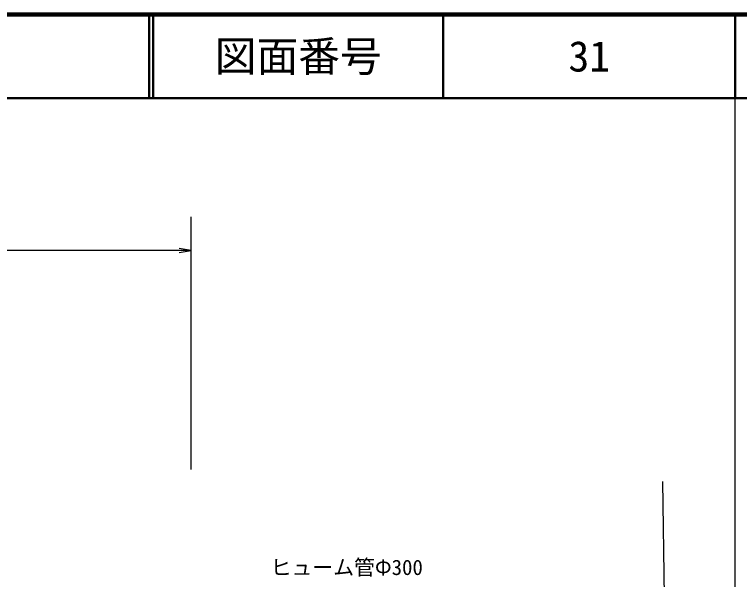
# Model space of a CAD drawing. Units: millimetres, scale not verified. Extents: x 40000 to 680000, y 20000 to 380000.
# Drawn here: x 492622 to 579500, y 312347 to 380000 of the extents above; entities that cross this region are included whole.
import ezdxf
from ezdxf.enums import TextEntityAlignment as Align

# ---------------------------------------------------------------- set-up
doc = ezdxf.new("R2010")
doc.units = ezdxf.units.MM
doc.header["$LTSCALE"] = 1000
for name, color, linetype, lineweight in [('M-BMK-SRVR', 3, 'Continuous', 25), ('M-STR-STR3', 7, 'Continuous', 25), ('M-TTL', 2, 'Continuous', 140), ('M-TTL-BAND', 7, 'Continuous', 25), ('M-TTL-LINE', 7, 'Continuous', 50), ('M-TTL-TXT', 7, 'Continuous', 13)]:
    doc.layers.add(name, color=color, linetype=linetype, lineweight=lineweight)
doc.styles.add('ＭＳ ゴシック', font='')
doc.styles.get('ＭＳ ゴシック').set_extended_font_data('MS Gothic')

# ---------------------------------------------------------------- blocks, each defined once
blk = doc.blocks.new('open_arrow')
at = {"color": 0, "linetype": 'Continuous', "lineweight": -2}
blk.add_lwpolyline([(7.5, 1.25), (0, 0), (7.5, -1.25)], dxfattribs=at)

msp = doc.modelspace()

# ---------------------------------------------------------------- linework, layer by layer
at = {"layer": 'M-BMK-SRVR'}
msp.add_line((570272, 324091), (570799, 284004), dxfattribs=at)
at = {"layer": 'M-STR-STR3'}
for p, q in [((513808, 325517), (513808, 355790)), ((513808, 351753), (400370, 351753))]:
    msp.add_line(p, q, dxfattribs=at)
at = {"layer": 'M-TTL'}
msp.add_line((680000, 380000), (40000, 380000), dxfattribs=at)
at = {"layer": 'M-TTL-BAND'}
msp.add_line((579000, 20000), (579000, 370000), dxfattribs=at)
at = {"layer": 'M-TTL-LINE'}
for p, q in [((508747, 380000), (508747, 370000)), ((509247, 380000), (509247, 370000)), ((543997, 380000), (543997, 370000)), ((579000, 380000), (579000, 370000)), ((40000, 370000), (680000, 370000))]:
    msp.add_line(p, q, dxfattribs=at)

# ---------------------------------------------------------------- block references
at = {"layer": 'M-STR-STR3', "xscale": 193, "yscale": 193, "rotation": 180}
msp.add_blockref('open_arrow', (513808, 351753), dxfattribs=at)

# ---------------------------------------------------------------- texts
at = {"layer": 'M-STR-STR3', "style": 'ＭＳ ゴシック'}
msp.add_text('ヒューム管Φ300', height=1833, dxfattribs=at).set_placement((523312, 313799), align=Align.MIDDLE_LEFT)
at = {"layer": 'M-TTL-TXT', "style": 'ＭＳ ゴシック'}
for s, p in [('図面番号', (526622, 375000)), ('31', (561497, 375000))]:
    msp.add_text(s, height=3666, dxfattribs=at).set_placement(p, align=Align.MIDDLE_CENTER)

doc.saveas('drawing.dxf')
